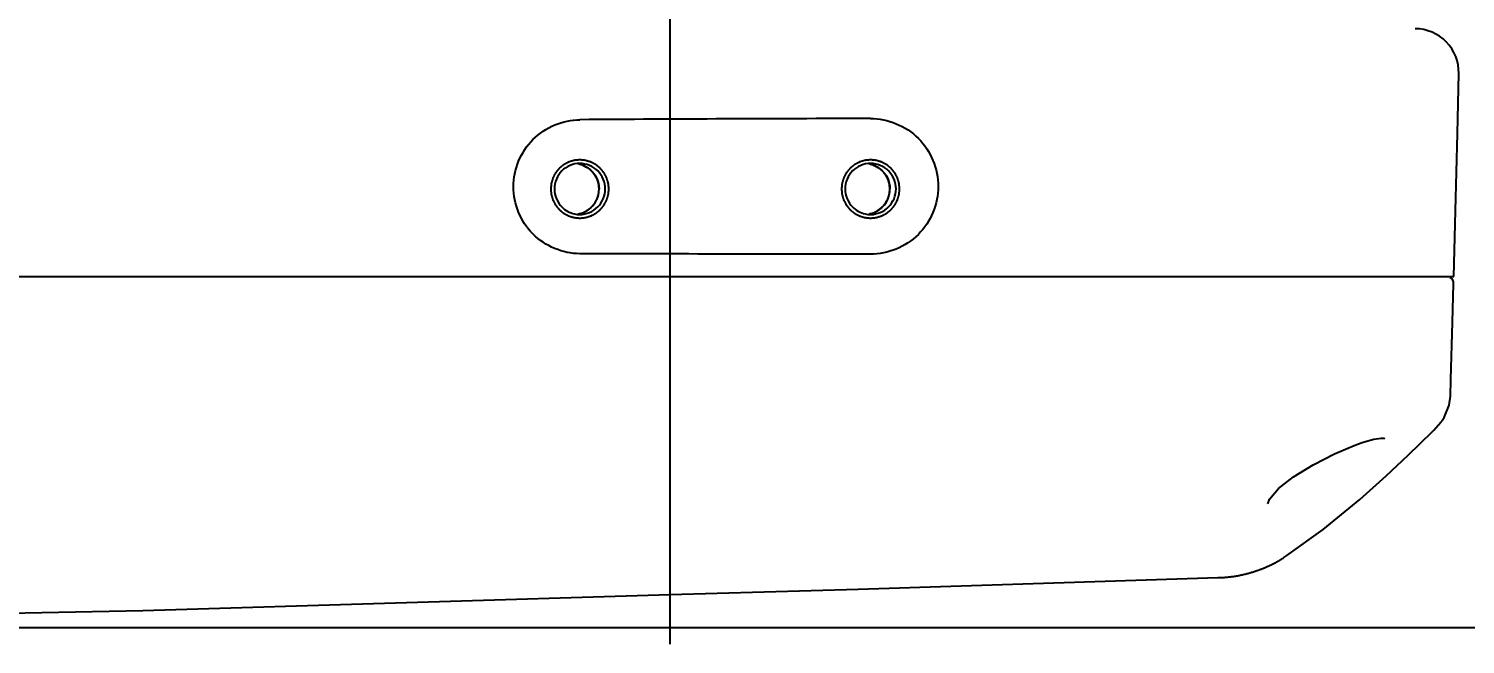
# Model space of a CAD drawing. Header units: millimetres. Extents: x 7426 to 8737, y 124 to 421.
# Drawn here: x 8052.818 to 8057.747, y 175.369 to 177.482 of the extents above; entities that cross this region are included whole.
import ezdxf

# ---------------------------------------------------------------- set-up
doc = ezdxf.new("R2010")
doc.units = ezdxf.units.MM
doc.linetypes.add('CENTER', pattern=[0.6, 0.375, -0.075, 0.075, -0.075])
for name, color, linetype in [('中心线', 7, 'Continuous'), ('外形图', 7, 'Continuous'), ('尺寸标注', 7, 'Continuous')]:
    doc.layers.add(name, color=color, linetype=linetype)
doc.styles.add('微软雅黑', font='msyh.ttc')
doc.dimstyles.new('尺寸标注_1_20比例', dxfattribs={"dimtxt": 2.1, "dimasz": 1.7, "dimexe": 0.5, "dimexo": 0.4, "dimgap": 0.5, "dimtad": 1, "dimdec": 1, "dimlfac": 20, "dimdsep": 46, "dimtxsty": '微软雅黑', "dimcen": 0.09, "dimadec": 0, "dimazin": 0, "dimtp": 0.01, "dimtm": 0.01, "dimtfac": 1, "dimtdec": 1, "dimtofl": 0, "dimtmove": 0, "dimatfit": 3, "dimfxl": 1, "dimtolj": 1, "dimarcsym": 0})

# ---------------------------------------------------------------- blocks, each defined once
blk = doc.blocks.new('*D1229')
at = {"layer": 'Defpoints', "color": 0}
for p in [(8048.9748, 184.8362), (8048.9668, 175.4269), (8067.1194, 175.4269)]:
    blk.add_point(p, dxfattribs=at)
at = {"layer": '尺寸标注', "color": 0, "linetype": 'Continuous', "lineweight": -2}
for p, q in [((8067.1194, 184.8362), (8067.1194, 200.0259)), ((8049.3748, 184.8362), (8067.6194, 184.8362)), ((8067.1194, 183.1362), (8067.1194, 177.1269)), ((8049.3668, 175.4269), (8067.6194, 175.4269))]:
    blk.add_line(p, q, dxfattribs=at)
at = {"layer": '尺寸标注', "color": 0}
for points in [[(8067.4027, 183.1362), (8066.8361, 183.1362), (8067.1194, 184.8362)], [(8066.8361, 177.1269), (8067.4027, 177.1269), (8067.1194, 175.4269)]]:
    blk.add_solid(points, dxfattribs=at)
at = {"layer": '尺寸标注', "color": 0, "insert": (8063.9961, 194.97), "char_height": 2.1, "attachment_point": 2, "rotation": 90, "style": '微软雅黑'}
blk.add_mtext('\\A1;（{\\A1;188.2）}', dxfattribs=at)

msp = doc.modelspace()

# ---------------------------------------------------------------- linework, layer by layer
at = {"layer": '中心线', "color": 7, "linetype": 'CENTER', "ltscale": 20}
msp.add_line((8055.019, 175.3689), (8055.019, 184.8943), dxfattribs=at)
at = {"layer": '外形图', "color": 0, "linetype": 'Continuous'}
for p, q in [((8041.6585, 176.6315), (8056.8754, 176.6315)), ((8056.8754, 176.6315), (8057.7075, 176.6315)), ((8057.6333, 176.0979), (8057.6389, 176.1035)), ((8057.6389, 176.1035), (8057.663, 176.1307)), ((8057.663, 176.1307), (8057.667, 176.1361)), ((8057.667, 176.1361), (8057.6674, 176.1366)), ((8057.6674, 176.1366), (8057.6743, 176.1473)), ((8057.3657, 176.0516), (8057.3891, 176.06)), ((8057.3891, 176.06), (8057.3964, 176.0624)), ((8057.3964, 176.0624), (8057.4328, 176.0728)), ((8057.4671, 176.076), (8057.467, 176.076)), ((8057.4671, 176.076), (8057.4712, 176.0752)), ((8057.5505, 176.0178), (8057.6332, 176.0978)), ((8057.6332, 176.0978), (8057.6333, 176.0979)), ((8057.0691, 175.8514), (8057.0746, 175.8669)), ((8057.1159, 175.6612), (8057.1188, 175.663)), ((8057.1188, 175.663), (8057.1217, 175.6649)), ((8057.1217, 175.6649), (8057.1247, 175.6668)), ((8057.1247, 175.6668), (8057.1277, 175.6688)), ((8057.1277, 175.6688), (8057.131, 175.671)), ((8057.131, 175.671), (8057.1348, 175.6736))]:
    msp.add_line(p, q, dxfattribs=at)
for points in [[(8057.7075, 176.6315), (8057.7134, 176.8568), (8057.7199, 177.1219), (8057.7245, 177.3283)], [(8057.6956, 176.2203), (8057.6973, 176.2773), (8057.7031, 176.4745), (8057.7068, 176.6058)], [(8057.6743, 176.1473), (8057.6916, 176.1899), (8057.6956, 176.2203)], [(8057.4328, 176.0728), (8057.4583, 176.0763), (8057.467, 176.076)], [(8057.0746, 175.8669), (8057.1059, 175.9034), (8057.1578, 175.9438), (8057.2251, 175.9853), (8057.2981, 176.0228), (8057.3657, 176.0516)], [(8057.1347, 175.6736), (8057.2589, 175.7633), (8057.3851, 175.8659), (8057.4754, 175.9465), (8057.5505, 176.0178)], [(8041.2, 175.757), (8042.2832, 175.6245), (8043.6853, 175.5208), (8045.4423, 175.4588), (8047.7639, 175.4304), (8050.7824, 175.437), (8053.2093, 175.485), (8055.019, 175.5396)], [(8056.8973, 175.5975), (8056.9029, 175.5977), (8056.9097, 175.598), (8056.9149, 175.5983), (8056.9193, 175.5985), (8056.9234, 175.5988), (8056.9272, 175.5992), (8056.9309, 175.5995), (8056.9345, 175.5998), (8056.938, 175.6002), (8056.9415, 175.6006), (8056.9449, 175.6011), (8056.9483, 175.6015), (8056.9516, 175.602), (8056.955, 175.6025), (8056.9583, 175.603), (8056.9617, 175.6036), (8056.965, 175.6042), (8056.9683, 175.6048), (8056.9716, 175.6054), (8056.9749, 175.6061), (8056.9782, 175.6068), (8056.9815, 175.6075), (8056.9848, 175.6082), (8056.9881, 175.609), (8056.9914, 175.6098), (8056.9947, 175.6106), (8056.9979, 175.6115), (8057.0012, 175.6123), (8057.0044, 175.6132), (8057.0076, 175.6141), (8057.0107, 175.615), (8057.0138, 175.6159), (8057.0169, 175.6168), (8057.0199, 175.6178), (8057.0229, 175.6187), (8057.0258, 175.6197), (8057.0286, 175.6206), (8057.0314, 175.6216), (8057.0341, 175.6225), (8057.0368, 175.6234), (8057.0394, 175.6244), (8057.0419, 175.6253), (8057.0444, 175.6262), (8057.0469, 175.6272), (8057.0493, 175.6281), (8057.0517, 175.629), (8057.054, 175.63), (8057.0563, 175.6309), (8057.0585, 175.6318), (8057.0607, 175.6328), (8057.0629, 175.6337), (8057.065, 175.6346), (8057.0671, 175.6355), (8057.0692, 175.6364), (8057.0712, 175.6373), (8057.0732, 175.6383), (8057.0751, 175.6392), (8057.077, 175.6401), (8057.0789, 175.641), (8057.0808, 175.6419), (8057.0826, 175.6428), (8057.0844, 175.6436), (8057.0862, 175.6445), (8057.0879, 175.6454), (8057.0897, 175.6463), (8057.0914, 175.6472), (8057.093, 175.6481), (8057.0947, 175.6489), (8057.0963, 175.6498), (8057.0979, 175.6507), (8057.0995, 175.6516), (8057.1011, 175.6524), (8057.1026, 175.6533), (8057.1041, 175.6542), (8057.1056, 175.6551), (8057.1071, 175.6559), (8057.1086, 175.6568), (8057.1101, 175.6577), (8057.1116, 175.6586), (8057.113, 175.6594), (8057.1159, 175.6612)], [(8055.0191, 175.5396), (8055.6642, 175.5585), (8056.3701, 175.5804), (8056.8975, 175.5975)]]:
    msp.add_lwpolyline(points, dxfattribs=at)
for centre, radius, start, end in [((8057.5746, 177.3315), 0.15, 358.7537, 90), ((8056.2381, -81.3035), 258.4774, 90.117875, 90.338896), ((8054.7089, 176.9314), 0.0874, 258.0234, 269.9644), ((8055.7064, 176.9314), 0.0874, 258.0234, 269.9644), ((8057.6818, 176.6065), 0.025, 358.4286, 57.6287)]:
    msp.add_arc(centre, radius, start, end, dxfattribs=at)
for points, knots in [([(8054.709, 176.7094), (8054.6507, 176.7095), (8054.5294, 176.7599), (8054.4575, 176.9394), (8054.5299, 177.1185), (8054.651, 177.1691), (8054.7093, 177.1694)], [0, 0, 0, 0, 0.249703, 0.499957, 0.750252, 1, 1, 1, 1]), ([(8055.7064, 177.1734), (8055.7656, 177.1735), (8055.8892, 177.1227), (8055.9627, 176.9403), (8055.889, 176.7581), (8055.7655, 176.7072), (8055.7063, 176.7073)], [0, 0, 0, 0, 0.24971, 0.499978, 0.750268, 1, 1, 1, 1]), ([(8054.8086, 176.9315), (8054.8084, 176.9331), (8054.8081, 176.9364), (8054.8077, 176.9404), (8054.8074, 176.9437), (8054.8072, 176.9457), (8054.807, 176.9473), (8054.8069, 176.9485), (8054.8068, 176.9495), (8054.8067, 176.9502), (8054.8067, 176.9506), (8054.8067, 176.951), (8054.8066, 176.9512), (8054.8065, 176.9516), (8054.8062, 176.9523), (8054.806, 176.9533), (8054.8056, 176.9545), (8054.8051, 176.956), (8054.8045, 176.958), (8054.8038, 176.9603), (8054.8031, 176.9626), (8054.8026, 176.9646), (8054.8021, 176.9661), (8054.8017, 176.9673), (8054.8014, 176.9683), (8054.8012, 176.969), (8054.8011, 176.9693), (8054.801, 176.9696), (8054.8009, 176.9699), (8054.8007, 176.9703), (8054.8004, 176.9709), (8054.7999, 176.9718), (8054.7993, 176.9729), (8054.7986, 176.9743), (8054.7976, 176.9761), (8054.7965, 176.9783), (8054.7953, 176.9804), (8054.7944, 176.9822), (8054.7936, 176.9836), (8054.793, 176.9847), (8054.7926, 176.9856), (8054.7922, 176.9862), (8054.792, 176.9866), (8054.7919, 176.9869), (8054.7917, 176.9871), (8054.7914, 176.9874), (8054.791, 176.988), (8054.7903, 176.9888), (8054.7895, 176.9898), (8054.7885, 176.991), (8054.7872, 176.9926), (8054.7856, 176.9946), (8054.784, 176.9965), (8054.7827, 176.9981), (8054.7817, 176.9994), (8054.7809, 177.0003), (8054.7803, 177.0011), (8054.7798, 177.0017), (8054.7795, 177.002), (8054.7794, 177.0023), (8054.7791, 177.0024), (8054.7788, 177.0027), (8054.7782, 177.0031), (8054.7775, 177.0038), (8054.7765, 177.0046), (8054.7753, 177.0056), (8054.7737, 177.0069), (8054.7718, 177.0084), (8054.7699, 177.01), (8054.7684, 177.0113), (8054.7671, 177.0123), (8054.7662, 177.0131), (8054.7654, 177.0137), (8054.7648, 177.0142), (8054.7645, 177.0144), (8054.7643, 177.0146), (8054.764, 177.0148), (8054.7637, 177.015), (8054.763, 177.0153), (8054.7622, 177.0158), (8054.7611, 177.0164), (8054.7596, 177.0171), (8054.7579, 177.0181), (8054.7557, 177.0192), (8054.7536, 177.0204), (8054.7518, 177.0214), (8054.7504, 177.0221), (8054.7493, 177.0227), (8054.7484, 177.0232), (8054.7478, 177.0235), (8054.7474, 177.0237), (8054.7471, 177.0239), (8054.7468, 177.0239), (8054.7465, 177.0241), (8054.7458, 177.0243), (8054.7448, 177.0246), (8054.7436, 177.0249), (8054.7421, 177.0254), (8054.7402, 177.026), (8054.7378, 177.0267), (8054.7355, 177.0274), (8054.7336, 177.028), (8054.732, 177.0285), (8054.7308, 177.0288), (8054.7299, 177.0291), (8054.7292, 177.0294), (8054.7288, 177.0295), (8054.7285, 177.0296), (8054.7282, 177.0296), (8054.7278, 177.0296), (8054.7271, 177.0297), (8054.7261, 177.0298), (8054.7248, 177.0299), (8054.7232, 177.0301), (8054.7211, 177.0303), (8054.7187, 177.0305), (8054.7162, 177.0308), (8054.7141, 177.031), (8054.7125, 177.0312), (8054.7113, 177.0313), (8054.7102, 177.0314), (8054.7095, 177.0315), (8054.7091, 177.0315), (8054.7088, 177.0315), (8054.7085, 177.0315), (8054.7081, 177.0315), (8054.7074, 177.0314), (8054.7064, 177.0313), (8054.7052, 177.0312), (8054.7036, 177.031), (8054.7015, 177.0308), (8054.6991, 177.0306), (8054.6967, 177.0303), (8054.6947, 177.0301), (8054.6931, 177.03), (8054.6918, 177.0299), (8054.6908, 177.0298), (8054.6901, 177.0297), (8054.6897, 177.0297), (8054.6894, 177.0296), (8054.6891, 177.0295), (8054.6887, 177.0294), (8054.6881, 177.0292), (8054.6871, 177.0289), (8054.6859, 177.0286), (8054.6844, 177.0281), (8054.6824, 177.0275), (8054.6801, 177.0268), (8054.6778, 177.0261), (8054.6758, 177.0255), (8054.6743, 177.025), (8054.6731, 177.0247), (8054.6721, 177.0244), (8054.6715, 177.0242), (8054.6711, 177.0241), (8054.6708, 177.024), (8054.6705, 177.0238), (8054.6702, 177.0237), (8054.6695, 177.0233), (8054.6686, 177.0228), (8054.6676, 177.0223), (8054.6661, 177.0215), (8054.6643, 177.0205), (8054.6622, 177.0194), (8054.66, 177.0183), (8054.6583, 177.0173), (8054.6568, 177.0165), (8054.6557, 177.016), (8054.6549, 177.0155), (8054.6542, 177.0152), (8054.6539, 177.015), (8054.6536, 177.0148), (8054.6534, 177.0146), (8054.653, 177.0144), (8054.6525, 177.0139), (8054.6517, 177.0133), (8054.6507, 177.0125), (8054.6494, 177.0114), (8054.6478, 177.0101), (8054.6459, 177.0085), (8054.644, 177.007), (8054.6424, 177.0056), (8054.6411, 177.0046), (8054.6402, 177.0038), (8054.6394, 177.0032), (8054.6388, 177.0027), (8054.6385, 177.0024), (8054.6382, 177.0023), (8054.6381, 177.002), (8054.6378, 177.0017), (8054.6374, 177.0011), (8054.6367, 177.0004), (8054.6359, 176.9994), (8054.6349, 176.9982), (8054.6336, 176.9966), (8054.6321, 176.9947), (8054.6305, 176.9928), (8054.6293, 176.9912), (8054.6282, 176.99), (8054.6274, 176.989), (8054.6268, 176.9883), (8054.6264, 176.9877), (8054.6261, 176.9874), (8054.6259, 176.9872), (8054.6258, 176.9869), (8054.6256, 176.9865), (8054.6252, 176.9859), (8054.6248, 176.985), (8054.6242, 176.9839), (8054.6234, 176.9825), (8054.6225, 176.9807), (8054.6213, 176.9786), (8054.6202, 176.9764), (8054.6192, 176.9746), (8054.6184, 176.9732), (8054.6179, 176.9721), (8054.6174, 176.9712), (8054.617, 176.9706), (8054.6169, 176.9702), (8054.6167, 176.97), (8054.6166, 176.9697), (8054.6165, 176.9693), (8054.6163, 176.9686), (8054.616, 176.9676), (8054.6156, 176.9665), (8054.6152, 176.9649), (8054.6146, 176.963), (8054.6139, 176.9606), (8054.6131, 176.9583), (8054.6126, 176.9564), (8054.6121, 176.9548), (8054.6117, 176.9536), (8054.6114, 176.9527), (8054.6112, 176.952), (8054.6111, 176.9516), (8054.611, 176.9513), (8054.611, 176.951), (8054.6109, 176.9506), (8054.6109, 176.9499), (8054.6108, 176.9488), (8054.6106, 176.9476), (8054.6105, 176.9459), (8054.6103, 176.9439), (8054.6099, 176.9406), (8054.6095, 176.9365), (8054.6092, 176.9332), (8054.609, 176.9315)], [0, 0, 0, 0, 0.015625, 0.03125, 0.039062, 0.046875, 0.050781, 0.054688, 0.058594, 0.060547, 0.061523, 0.0625, 0.063477, 0.064453, 0.066406, 0.070312, 0.074219, 0.078125, 0.085938, 0.09375, 0.101562, 0.109375, 0.113281, 0.117188, 0.121094, 0.123047, 0.124023, 0.125, 0.125977, 0.126953, 0.128906, 0.132812, 0.136719, 0.140625, 0.148438, 0.15625, 0.164062, 0.171875, 0.175781, 0.179688, 0.183594, 0.185547, 0.186523, 0.1875, 0.188477, 0.189453, 0.191406, 0.195312, 0.199219, 0.203125, 0.210938, 0.21875, 0.226562, 0.234375, 0.238281, 0.242188, 0.246094, 0.248047, 0.249023, 0.25, 0.250977, 0.251953, 0.253906, 0.257812, 0.261719, 0.265625, 0.273438, 0.28125, 0.289062, 0.296875, 0.300781, 0.304688, 0.308594, 0.310547, 0.311523, 0.3125, 0.313477, 0.314453, 0.316406, 0.320312, 0.324219, 0.328125, 0.335938, 0.34375, 0.351562, 0.359375, 0.363281, 0.367188, 0.371094, 0.373047, 0.374023, 0.375, 0.375977, 0.376953, 0.378906, 0.382812, 0.386719, 0.390625, 0.398438, 0.40625, 0.414062, 0.421875, 0.425781, 0.429688, 0.433594, 0.435547, 0.436523, 0.4375, 0.438477, 0.439453, 0.441406, 0.445312, 0.449219, 0.453125, 0.460938, 0.46875, 0.476562, 0.484375, 0.488281, 0.492188, 0.496094, 0.498047, 0.499023, 0.5, 0.500977, 0.501953, 0.503906, 0.507812, 0.511719, 0.515625, 0.523438, 0.53125, 0.539062, 0.546875, 0.550781, 0.554688, 0.558594, 0.560547, 0.561523, 0.5625, 0.563477, 0.564453, 0.566406, 0.570312, 0.574219, 0.578125, 0.585938, 0.59375, 0.601562, 0.609375, 0.613281, 0.617188, 0.621094, 0.623047, 0.624023, 0.625, 0.625977, 0.626953, 0.628906, 0.632812, 0.636719, 0.640625, 0.648438, 0.65625, 0.664062, 0.671875, 0.675781, 0.679688, 0.683594, 0.685547, 0.686523, 0.6875, 0.688477, 0.689453, 0.691406, 0.695312, 0.699219, 0.703125, 0.710938, 0.71875, 0.726562, 0.734375, 0.738281, 0.742188, 0.746094, 0.748047, 0.749023, 0.75, 0.750977, 0.751953, 0.753906, 0.757812, 0.761719, 0.765625, 0.773438, 0.78125, 0.789062, 0.796875, 0.800781, 0.804688, 0.808594, 0.810547, 0.811523, 0.8125, 0.813477, 0.814453, 0.816406, 0.820312, 0.824219, 0.828125, 0.835938, 0.84375, 0.851562, 0.859375, 0.863281, 0.867188, 0.871094, 0.873047, 0.874023, 0.875, 0.875977, 0.876953, 0.878906, 0.882812, 0.886719, 0.890625, 0.898438, 0.90625, 0.914062, 0.921875, 0.925781, 0.929688, 0.933594, 0.935547, 0.936523, 0.9375, 0.938477, 0.939453, 0.941406, 0.945312, 0.949219, 0.953125, 0.960938, 0.96875, 0.984375, 1, 1, 1, 1]), ([(8054.7752, 176.9315), (8054.775, 176.9328), (8054.7748, 176.9353), (8054.7744, 176.9391), (8054.7741, 176.9422), (8054.7738, 176.9448), (8054.7737, 176.9463), (8054.7736, 176.9475), (8054.7735, 176.9481), (8054.7735, 176.9485), (8054.7735, 176.9488), (8054.7734, 176.9491), (8054.7732, 176.9496), (8054.7729, 176.9507), (8054.7724, 176.9522), (8054.7717, 176.9546), (8054.7709, 176.957), (8054.7702, 176.9595), (8054.7696, 176.9613), (8054.7691, 176.9628), (8054.7688, 176.964), (8054.7685, 176.9648), (8054.7684, 176.9654), (8054.7681, 176.9659), (8054.7675, 176.9669), (8054.7668, 176.9683), (8054.7658, 176.97), (8054.7646, 176.9723), (8054.7631, 176.9751), (8054.7617, 176.9777), (8054.7608, 176.9794), (8054.7603, 176.9802), (8054.7599, 176.981), (8054.7595, 176.9814), (8054.7591, 176.9819), (8054.7586, 176.9825), (8054.7578, 176.9835), (8054.7563, 176.9852), (8054.7543, 176.9876), (8054.7523, 176.99), (8054.7509, 176.9917), (8054.75, 176.9927), (8054.7495, 176.9933), (8054.7491, 176.9938), (8054.7487, 176.9943), (8054.7481, 176.9948), (8054.7474, 176.9954), (8054.7459, 176.9965), (8054.7436, 176.9983), (8054.7412, 177.0003), (8054.7392, 177.0019), (8054.7377, 177.0031), (8054.7365, 177.004), (8054.7356, 177.0047), (8054.7351, 177.0051), (8054.7345, 177.0054), (8054.7338, 177.0058), (8054.7327, 177.0064), (8054.7312, 177.0071), (8054.7295, 177.008), (8054.7272, 177.0091), (8054.7249, 177.0103), (8054.7226, 177.0115), (8054.7212, 177.0122), (8054.7202, 177.0127), (8054.7197, 177.013), (8054.7194, 177.0131), (8054.7191, 177.0132), (8054.7187, 177.0133), (8054.7181, 177.0135), (8054.717, 177.0138), (8054.7155, 177.0142), (8054.713, 177.0149), (8054.7099, 177.0157), (8054.7062, 177.0168), (8054.7037, 177.0175), (8054.7025, 177.0178)], [0, 0, 0, 0, 0.03125, 0.0625, 0.09375, 0.109375, 0.125, 0.132812, 0.136719, 0.140625, 0.142578, 0.144531, 0.148438, 0.15625, 0.171875, 0.1875, 0.21875, 0.234375, 0.25, 0.265625, 0.273438, 0.28125, 0.285156, 0.289062, 0.296875, 0.3125, 0.328125, 0.34375, 0.375, 0.40625, 0.414062, 0.421875, 0.429688, 0.433594, 0.4375, 0.445312, 0.453125, 0.46875, 0.5, 0.53125, 0.546875, 0.554688, 0.5625, 0.566406, 0.570312, 0.578125, 0.585938, 0.59375, 0.625, 0.65625, 0.671875, 0.6875, 0.703125, 0.710938, 0.714844, 0.71875, 0.726562, 0.734375, 0.75, 0.765625, 0.78125, 0.8125, 0.828125, 0.84375, 0.851562, 0.855469, 0.857422, 0.859375, 0.863281, 0.867188, 0.875, 0.890625, 0.90625, 0.9375, 0.96875, 1, 1, 1, 1]), ([(8055.8061, 176.9315), (8055.806, 176.9331), (8055.8057, 176.9364), (8055.8053, 176.9404), (8055.8049, 176.9437), (8055.8048, 176.9457), (8055.8046, 176.9473), (8055.8045, 176.9485), (8055.8044, 176.9495), (8055.8043, 176.9502), (8055.8043, 176.9506), (8055.8043, 176.951), (8055.8041, 176.9512), (8055.804, 176.9516), (8055.8038, 176.9523), (8055.8035, 176.9533), (8055.8032, 176.9545), (8055.8027, 176.956), (8055.8021, 176.958), (8055.8014, 176.9603), (8055.8007, 176.9626), (8055.8001, 176.9646), (8055.7997, 176.9661), (8055.7993, 176.9673), (8055.799, 176.9683), (8055.7988, 176.969), (8055.7987, 176.9693), (8055.7986, 176.9696), (8055.7985, 176.9699), (8055.7983, 176.9703), (8055.7979, 176.9709), (8055.7975, 176.9718), (8055.7969, 176.9729), (8055.7961, 176.9743), (8055.7952, 176.9761), (8055.794, 176.9783), (8055.7929, 176.9804), (8055.7919, 176.9822), (8055.7912, 176.9836), (8055.7906, 176.9847), (8055.7901, 176.9856), (8055.7898, 176.9862), (8055.7896, 176.9866), (8055.7895, 176.9869), (8055.7893, 176.9871), (8055.789, 176.9874), (8055.7886, 176.988), (8055.7879, 176.9888), (8055.7871, 176.9898), (8055.7861, 176.991), (8055.7848, 176.9926), (8055.7832, 176.9946), (8055.7816, 176.9965), (8055.7803, 176.9981), (8055.7793, 176.9994), (8055.7785, 177.0003), (8055.7778, 177.0011), (8055.7774, 177.0017), (8055.7771, 177.002), (8055.7769, 177.0023), (8055.7767, 177.0024), (8055.7764, 177.0027), (8055.7758, 177.0031), (8055.775, 177.0038), (8055.7741, 177.0046), (8055.7728, 177.0056), (8055.7713, 177.0069), (8055.7694, 177.0084), (8055.7675, 177.01), (8055.7659, 177.0113), (8055.7647, 177.0123), (8055.7638, 177.0131), (8055.763, 177.0137), (8055.7624, 177.0142), (8055.7621, 177.0144), (8055.7619, 177.0146), (8055.7616, 177.0148), (8055.7612, 177.015), (8055.7606, 177.0153), (8055.7597, 177.0158), (8055.7587, 177.0164), (8055.7572, 177.0171), (8055.7554, 177.0181), (8055.7533, 177.0192), (8055.7511, 177.0204), (8055.7494, 177.0214), (8055.7479, 177.0221), (8055.7469, 177.0227), (8055.746, 177.0232), (8055.7453, 177.0235), (8055.745, 177.0237), (8055.7447, 177.0239), (8055.7444, 177.0239), (8055.744, 177.0241), (8055.7434, 177.0243), (8055.7424, 177.0246), (8055.7412, 177.0249), (8055.7397, 177.0254), (8055.7377, 177.026), (8055.7354, 177.0267), (8055.7331, 177.0274), (8055.7311, 177.028), (8055.7296, 177.0285), (8055.7284, 177.0288), (8055.7275, 177.0291), (8055.7268, 177.0294), (8055.7264, 177.0295), (8055.7261, 177.0296), (8055.7258, 177.0296), (8055.7254, 177.0296), (8055.7247, 177.0297), (8055.7236, 177.0298), (8055.7224, 177.0299), (8055.7208, 177.0301), (8055.7187, 177.0303), (8055.7162, 177.0305), (8055.7138, 177.0308), (8055.7117, 177.031), (8055.7101, 177.0312), (8055.7088, 177.0313), (8055.7078, 177.0314), (8055.7071, 177.0315), (8055.7067, 177.0315), (8055.7064, 177.0315), (8055.7061, 177.0315), (8055.7057, 177.0315), (8055.705, 177.0314), (8055.704, 177.0313), (8055.7027, 177.0312), (8055.7011, 177.031), (8055.6991, 177.0308), (8055.6967, 177.0306), (8055.6943, 177.0303), (8055.6923, 177.0301), (8055.6906, 177.03), (8055.6894, 177.0299), (8055.6884, 177.0298), (8055.6877, 177.0297), (8055.6873, 177.0297), (8055.687, 177.0296), (8055.6867, 177.0295), (8055.6863, 177.0294), (8055.6856, 177.0292), (8055.6847, 177.0289), (8055.6835, 177.0286), (8055.682, 177.0281), (8055.68, 177.0275), (8055.6777, 177.0268), (8055.6754, 177.0261), (8055.6734, 177.0255), (8055.6719, 177.025), (8055.6707, 177.0247), (8055.6697, 177.0244), (8055.669, 177.0242), (8055.6687, 177.0241), (8055.6684, 177.024), (8055.6681, 177.0238), (8055.6677, 177.0237), (8055.6671, 177.0233), (8055.6662, 177.0228), (8055.6651, 177.0223), (8055.6637, 177.0215), (8055.6619, 177.0205), (8055.6598, 177.0194), (8055.6576, 177.0183), (8055.6558, 177.0173), (8055.6544, 177.0165), (8055.6533, 177.016), (8055.6524, 177.0155), (8055.6518, 177.0152), (8055.6514, 177.015), (8055.6512, 177.0148), (8055.6509, 177.0146), (8055.6506, 177.0144), (8055.6501, 177.0139), (8055.6493, 177.0133), (8055.6483, 177.0125), (8055.647, 177.0114), (8055.6454, 177.0101), (8055.6435, 177.0085), (8055.6416, 177.007), (8055.64, 177.0056), (8055.6387, 177.0046), (8055.6378, 177.0038), (8055.637, 177.0032), (8055.6364, 177.0027), (8055.6361, 177.0024), (8055.6358, 177.0023), (8055.6356, 177.002), (8055.6354, 177.0017), (8055.6349, 177.0011), (8055.6343, 177.0004), (8055.6335, 176.9994), (8055.6325, 176.9982), (8055.6312, 176.9966), (8055.6297, 176.9947), (8055.6281, 176.9928), (8055.6268, 176.9912), (8055.6258, 176.99), (8055.625, 176.989), (8055.6244, 176.9883), (8055.6239, 176.9877), (8055.6237, 176.9874), (8055.6235, 176.9872), (8055.6233, 176.9869), (8055.6231, 176.9865), (8055.6228, 176.9859), (8055.6223, 176.985), (8055.6218, 176.9839), (8055.621, 176.9825), (8055.62, 176.9807), (8055.6189, 176.9786), (8055.6177, 176.9764), (8055.6168, 176.9746), (8055.616, 176.9732), (8055.6154, 176.9721), (8055.615, 176.9712), (8055.6146, 176.9706), (8055.6144, 176.9702), (8055.6143, 176.97), (8055.6142, 176.9697), (8055.6141, 176.9693), (8055.6139, 176.9686), (8055.6136, 176.9676), (8055.6132, 176.9665), (8055.6127, 176.9649), (8055.6121, 176.963), (8055.6114, 176.9606), (8055.6107, 176.9583), (8055.6101, 176.9564), (8055.6097, 176.9548), (8055.6093, 176.9536), (8055.609, 176.9527), (8055.6088, 176.952), (8055.6087, 176.9516), (8055.6086, 176.9513), (8055.6086, 176.951), (8055.6085, 176.9506), (8055.6084, 176.9499), (8055.6083, 176.9488), (8055.6082, 176.9476), (8055.6081, 176.9459), (8055.6079, 176.9439), (8055.6075, 176.9406), (8055.6071, 176.9365), (8055.6068, 176.9332), (8055.6066, 176.9315)], [0, 0, 0, 0, 0.015625, 0.03125, 0.039062, 0.046875, 0.050781, 0.054688, 0.058594, 0.060547, 0.061523, 0.0625, 0.063477, 0.064453, 0.066406, 0.070312, 0.074219, 0.078125, 0.085938, 0.09375, 0.101562, 0.109375, 0.113281, 0.117188, 0.121094, 0.123047, 0.124023, 0.125, 0.125977, 0.126953, 0.128906, 0.132812, 0.136719, 0.140625, 0.148438, 0.15625, 0.164062, 0.171875, 0.175781, 0.179688, 0.183594, 0.185547, 0.186523, 0.1875, 0.188477, 0.189453, 0.191406, 0.195312, 0.199219, 0.203125, 0.210938, 0.21875, 0.226562, 0.234375, 0.238281, 0.242188, 0.246094, 0.248047, 0.249023, 0.25, 0.250977, 0.251953, 0.253906, 0.257812, 0.261719, 0.265625, 0.273438, 0.28125, 0.289062, 0.296875, 0.300781, 0.304688, 0.308594, 0.310547, 0.311523, 0.3125, 0.313477, 0.314453, 0.316406, 0.320312, 0.324219, 0.328125, 0.335938, 0.34375, 0.351562, 0.359375, 0.363281, 0.367188, 0.371094, 0.373047, 0.374023, 0.375, 0.375977, 0.376953, 0.378906, 0.382812, 0.386719, 0.390625, 0.398438, 0.40625, 0.414062, 0.421875, 0.425781, 0.429688, 0.433594, 0.435547, 0.436523, 0.4375, 0.438477, 0.439453, 0.441406, 0.445312, 0.449219, 0.453125, 0.460938, 0.46875, 0.476562, 0.484375, 0.488281, 0.492188, 0.496094, 0.498047, 0.499023, 0.5, 0.500977, 0.501953, 0.503906, 0.507812, 0.511719, 0.515625, 0.523438, 0.53125, 0.539062, 0.546875, 0.550781, 0.554688, 0.558594, 0.560547, 0.561523, 0.5625, 0.563477, 0.564453, 0.566406, 0.570312, 0.574219, 0.578125, 0.585938, 0.59375, 0.601562, 0.609375, 0.613281, 0.617188, 0.621094, 0.623047, 0.624023, 0.625, 0.625977, 0.626953, 0.628906, 0.632812, 0.636719, 0.640625, 0.648438, 0.65625, 0.664062, 0.671875, 0.675781, 0.679688, 0.683594, 0.685547, 0.686523, 0.6875, 0.688477, 0.689453, 0.691406, 0.695312, 0.699219, 0.703125, 0.710938, 0.71875, 0.726562, 0.734375, 0.738281, 0.742188, 0.746094, 0.748047, 0.749023, 0.75, 0.750977, 0.751953, 0.753906, 0.757812, 0.761719, 0.765625, 0.773438, 0.78125, 0.789062, 0.796875, 0.800781, 0.804688, 0.808594, 0.810547, 0.811523, 0.8125, 0.813477, 0.814453, 0.816406, 0.820312, 0.824219, 0.828125, 0.835938, 0.84375, 0.851562, 0.859375, 0.863281, 0.867188, 0.871094, 0.873047, 0.874023, 0.875, 0.875977, 0.876953, 0.878906, 0.882812, 0.886719, 0.890625, 0.898438, 0.90625, 0.914062, 0.921875, 0.925781, 0.929688, 0.933594, 0.935547, 0.936523, 0.9375, 0.938477, 0.939453, 0.941406, 0.945312, 0.949219, 0.953125, 0.960938, 0.96875, 0.984375, 1, 1, 1, 1]), ([(8055.7727, 176.9315), (8055.7726, 176.9328), (8055.7724, 176.9353), (8055.772, 176.9391), (8055.7717, 176.9422), (8055.7714, 176.9448), (8055.7713, 176.9463), (8055.7712, 176.9475), (8055.7711, 176.9481), (8055.771, 176.9485), (8055.771, 176.9488), (8055.7709, 176.9491), (8055.7708, 176.9496), (8055.7704, 176.9507), (8055.77, 176.9522), (8055.7692, 176.9546), (8055.7685, 176.957), (8055.7678, 176.9595), (8055.7672, 176.9613), (8055.7667, 176.9628), (8055.7664, 176.964), (8055.7661, 176.9648), (8055.766, 176.9654), (8055.7656, 176.9659), (8055.7651, 176.9669), (8055.7643, 176.9683), (8055.7634, 176.97), (8055.7622, 176.9723), (8055.7606, 176.9751), (8055.7593, 176.9777), (8055.7583, 176.9794), (8055.7579, 176.9802), (8055.7575, 176.981), (8055.7571, 176.9814), (8055.7567, 176.9819), (8055.7562, 176.9825), (8055.7554, 176.9835), (8055.7539, 176.9852), (8055.7519, 176.9876), (8055.7499, 176.99), (8055.7484, 176.9917), (8055.7476, 176.9927), (8055.7471, 176.9933), (8055.7467, 176.9938), (8055.7463, 176.9943), (8055.7457, 176.9948), (8055.7449, 176.9954), (8055.7434, 176.9965), (8055.7412, 176.9983), (8055.7387, 177.0003), (8055.7368, 177.0019), (8055.7353, 177.0031), (8055.734, 177.004), (8055.7332, 177.0047), (8055.7327, 177.0051), (8055.7321, 177.0054), (8055.7314, 177.0058), (8055.7302, 177.0064), (8055.7288, 177.0071), (8055.7271, 177.008), (8055.7248, 177.0091), (8055.7225, 177.0103), (8055.7202, 177.0115), (8055.7188, 177.0122), (8055.7178, 177.0127), (8055.7173, 177.013), (8055.717, 177.0131), (8055.7167, 177.0132), (8055.7163, 177.0133), (8055.7157, 177.0135), (8055.7146, 177.0138), (8055.713, 177.0142), (8055.7106, 177.0149), (8055.7075, 177.0157), (8055.7038, 177.0168), (8055.7013, 177.0175), (8055.7001, 177.0178)], [0, 0, 0, 0, 0.03125, 0.0625, 0.09375, 0.109375, 0.125, 0.132812, 0.136719, 0.140625, 0.142578, 0.144531, 0.148438, 0.15625, 0.171875, 0.1875, 0.21875, 0.234375, 0.25, 0.265625, 0.273438, 0.28125, 0.285156, 0.289062, 0.296875, 0.3125, 0.328125, 0.34375, 0.375, 0.40625, 0.414062, 0.421875, 0.429688, 0.433594, 0.4375, 0.445312, 0.453125, 0.46875, 0.5, 0.53125, 0.546875, 0.554688, 0.5625, 0.566406, 0.570312, 0.578125, 0.585938, 0.59375, 0.625, 0.65625, 0.671875, 0.6875, 0.703125, 0.710938, 0.714844, 0.71875, 0.726562, 0.734375, 0.75, 0.765625, 0.78125, 0.8125, 0.828125, 0.84375, 0.851562, 0.855469, 0.857422, 0.859375, 0.863281, 0.867188, 0.875, 0.890625, 0.90625, 0.9375, 0.96875, 1, 1, 1, 1]), ([(8054.609, 176.9315), (8054.6092, 176.9299), (8054.6095, 176.9267), (8054.6099, 176.9226), (8054.6102, 176.9194), (8054.6104, 176.9174), (8054.6106, 176.9157), (8054.6107, 176.9145), (8054.6108, 176.9135), (8054.6109, 176.9128), (8054.6109, 176.9124), (8054.6109, 176.9121), (8054.611, 176.9118), (8054.6111, 176.9114), (8054.6114, 176.9107), (8054.6116, 176.9098), (8054.612, 176.9086), (8054.6125, 176.907), (8054.6131, 176.9051), (8054.6138, 176.9028), (8054.6145, 176.9004), (8054.615, 176.8985), (8054.6155, 176.8969), (8054.6159, 176.8958), (8054.6162, 176.8948), (8054.6164, 176.8941), (8054.6165, 176.8937), (8054.6166, 176.8934), (8054.6167, 176.8932), (8054.6169, 176.8928), (8054.6172, 176.8922), (8054.6177, 176.8913), (8054.6183, 176.8902), (8054.619, 176.8888), (8054.62, 176.887), (8054.6211, 176.8848), (8054.6223, 176.8827), (8054.6232, 176.8809), (8054.624, 176.8794), (8054.6246, 176.8783), (8054.625, 176.8774), (8054.6254, 176.8768), (8054.6256, 176.8765), (8054.6257, 176.8762), (8054.6259, 176.876), (8054.6262, 176.8756), (8054.6266, 176.8751), (8054.6273, 176.8743), (8054.6281, 176.8733), (8054.6291, 176.872), (8054.6304, 176.8704), (8054.632, 176.8685), (8054.6336, 176.8666), (8054.6349, 176.865), (8054.6359, 176.8637), (8054.6367, 176.8627), (8054.6373, 176.8619), (8054.6378, 176.8614), (8054.6381, 176.8611), (8054.6383, 176.8608), (8054.6385, 176.8606), (8054.6388, 176.8604), (8054.6394, 176.8599), (8054.6401, 176.8593), (8054.6411, 176.8585), (8054.6423, 176.8575), (8054.6439, 176.8562), (8054.6458, 176.8546), (8054.6477, 176.8531), (8054.6492, 176.8518), (8054.6505, 176.8508), (8054.6514, 176.85), (8054.6522, 176.8493), (8054.6528, 176.8489), (8054.6531, 176.8486), (8054.6533, 176.8484), (8054.6536, 176.8483), (8054.6539, 176.8481), (8054.6546, 176.8478), (8054.6555, 176.8473), (8054.6565, 176.8467), (8054.658, 176.8459), (8054.6597, 176.845), (8054.6619, 176.8438), (8054.664, 176.8427), (8054.6658, 176.8417), (8054.6672, 176.8409), (8054.6683, 176.8404), (8054.6692, 176.8399), (8054.6698, 176.8395), (8054.6702, 176.8394), (8054.6705, 176.8392), (8054.6708, 176.8391), (8054.6711, 176.839), (8054.6718, 176.8388), (8054.6728, 176.8385), (8054.674, 176.8381), (8054.6755, 176.8377), (8054.6774, 176.8371), (8054.6798, 176.8364), (8054.6821, 176.8356), (8054.684, 176.835), (8054.6856, 176.8346), (8054.6868, 176.8342), (8054.6877, 176.8339), (8054.6884, 176.8337), (8054.6888, 176.8336), (8054.6891, 176.8335), (8054.6894, 176.8335), (8054.6898, 176.8334), (8054.6905, 176.8334), (8054.6915, 176.8333), (8054.6928, 176.8331), (8054.6944, 176.833), (8054.6965, 176.8328), (8054.6989, 176.8325), (8054.7014, 176.8323), (8054.7035, 176.8321), (8054.7051, 176.8319), (8054.7063, 176.8318), (8054.7074, 176.8317), (8054.7081, 176.8316), (8054.7085, 176.8316), (8054.7088, 176.8315), (8054.7091, 176.8316), (8054.7095, 176.8316), (8054.7102, 176.8317), (8054.7112, 176.8318), (8054.7124, 176.8319), (8054.714, 176.832), (8054.7161, 176.8322), (8054.7185, 176.8325), (8054.7209, 176.8327), (8054.7229, 176.8329), (8054.7245, 176.8331), (8054.7258, 176.8332), (8054.7268, 176.8333), (8054.7275, 176.8334), (8054.7279, 176.8334), (8054.7282, 176.8334), (8054.7285, 176.8335), (8054.7289, 176.8336), (8054.7295, 176.8338), (8054.7305, 176.8341), (8054.7317, 176.8345), (8054.7332, 176.835), (8054.7352, 176.8355), (8054.7375, 176.8363), (8054.7398, 176.837), (8054.7418, 176.8375), (8054.7433, 176.838), (8054.7445, 176.8384), (8054.7455, 176.8387), (8054.7461, 176.8389), (8054.7465, 176.839), (8054.7468, 176.8391), (8054.7471, 176.8392), (8054.7474, 176.8394), (8054.7481, 176.8397), (8054.749, 176.8402), (8054.75, 176.8408), (8054.7515, 176.8416), (8054.7533, 176.8425), (8054.7554, 176.8437), (8054.7576, 176.8448), (8054.7594, 176.8458), (8054.7608, 176.8465), (8054.7619, 176.8471), (8054.7628, 176.8476), (8054.7634, 176.8479), (8054.7637, 176.8481), (8054.764, 176.8482), (8054.7642, 176.8484), (8054.7646, 176.8487), (8054.7651, 176.8492), (8054.7659, 176.8498), (8054.7669, 176.8506), (8054.7682, 176.8516), (8054.7698, 176.853), (8054.7717, 176.8545), (8054.7736, 176.8561), (8054.7752, 176.8574), (8054.7765, 176.8585), (8054.7774, 176.8592), (8054.7782, 176.8599), (8054.7788, 176.8604), (8054.7791, 176.8606), (8054.7794, 176.8608), (8054.7795, 176.8611), (8054.7798, 176.8614), (8054.7802, 176.8619), (8054.7809, 176.8627), (8054.7817, 176.8636), (8054.7827, 176.8649), (8054.784, 176.8665), (8054.7855, 176.8684), (8054.7871, 176.8702), (8054.7884, 176.8718), (8054.7894, 176.8731), (8054.7902, 176.874), (8054.7908, 176.8748), (8054.7913, 176.8753), (8054.7915, 176.8757), (8054.7917, 176.8759), (8054.7918, 176.8762), (8054.792, 176.8765), (8054.7924, 176.8772), (8054.7928, 176.878), (8054.7934, 176.8791), (8054.7942, 176.8806), (8054.7951, 176.8823), (8054.7963, 176.8845), (8054.7974, 176.8866), (8054.7984, 176.8884), (8054.7992, 176.8899), (8054.7997, 176.8909), (8054.8002, 176.8918), (8054.8006, 176.8925), (8054.8008, 176.8928), (8054.8009, 176.8931), (8054.801, 176.8934), (8054.8011, 176.8938), (8054.8013, 176.8945), (8054.8016, 176.8954), (8054.802, 176.8966), (8054.8024, 176.8982), (8054.803, 176.9001), (8054.8037, 176.9024), (8054.8045, 176.9048), (8054.8051, 176.9067), (8054.8055, 176.9083), (8054.8059, 176.9094), (8054.8062, 176.9104), (8054.8064, 176.9111), (8054.8065, 176.9115), (8054.8066, 176.9118), (8054.8066, 176.9121), (8054.8067, 176.9125), (8054.8067, 176.9132), (8054.8068, 176.9142), (8054.807, 176.9155), (8054.8071, 176.9171), (8054.8073, 176.9192), (8054.8077, 176.9225), (8054.8081, 176.9266), (8054.8084, 176.9299), (8054.8086, 176.9315)], [0, 0, 0, 0, 0.015625, 0.03125, 0.039062, 0.046875, 0.050781, 0.054688, 0.058594, 0.060547, 0.061523, 0.0625, 0.063477, 0.064453, 0.066406, 0.070312, 0.074219, 0.078125, 0.085938, 0.09375, 0.101562, 0.109375, 0.113281, 0.117188, 0.121094, 0.123047, 0.124023, 0.125, 0.125977, 0.126953, 0.128906, 0.132812, 0.136719, 0.140625, 0.148438, 0.15625, 0.164062, 0.171875, 0.175781, 0.179688, 0.183594, 0.185547, 0.186523, 0.1875, 0.188477, 0.189453, 0.191406, 0.195312, 0.199219, 0.203125, 0.210938, 0.21875, 0.226562, 0.234375, 0.238281, 0.242188, 0.246094, 0.248047, 0.249023, 0.25, 0.250977, 0.251953, 0.253906, 0.257812, 0.261719, 0.265625, 0.273438, 0.28125, 0.289062, 0.296875, 0.300781, 0.304688, 0.308594, 0.310547, 0.311523, 0.3125, 0.313477, 0.314453, 0.316406, 0.320312, 0.324219, 0.328125, 0.335938, 0.34375, 0.351562, 0.359375, 0.363281, 0.367188, 0.371094, 0.373047, 0.374023, 0.375, 0.375977, 0.376953, 0.378906, 0.382812, 0.386719, 0.390625, 0.398438, 0.40625, 0.414062, 0.421875, 0.425781, 0.429688, 0.433594, 0.435547, 0.436523, 0.4375, 0.438477, 0.439453, 0.441406, 0.445312, 0.449219, 0.453125, 0.460938, 0.46875, 0.476562, 0.484375, 0.488281, 0.492188, 0.496094, 0.498047, 0.499023, 0.5, 0.500977, 0.501953, 0.503906, 0.507812, 0.511719, 0.515625, 0.523438, 0.53125, 0.539062, 0.546875, 0.550781, 0.554688, 0.558594, 0.560547, 0.561523, 0.5625, 0.563477, 0.564453, 0.566406, 0.570312, 0.574219, 0.578125, 0.585938, 0.59375, 0.601562, 0.609375, 0.613281, 0.617188, 0.621094, 0.623047, 0.624023, 0.625, 0.625977, 0.626953, 0.628906, 0.632812, 0.636719, 0.640625, 0.648438, 0.65625, 0.664062, 0.671875, 0.675781, 0.679688, 0.683594, 0.685547, 0.686523, 0.6875, 0.688477, 0.689453, 0.691406, 0.695312, 0.699219, 0.703125, 0.710938, 0.71875, 0.726562, 0.734375, 0.738281, 0.742188, 0.746094, 0.748047, 0.749023, 0.75, 0.750977, 0.751953, 0.753906, 0.757812, 0.761719, 0.765625, 0.773438, 0.78125, 0.789062, 0.796875, 0.800781, 0.804688, 0.808594, 0.810547, 0.811523, 0.8125, 0.813477, 0.814453, 0.816406, 0.820312, 0.824219, 0.828125, 0.835938, 0.84375, 0.851562, 0.859375, 0.863281, 0.867188, 0.871094, 0.873047, 0.874023, 0.875, 0.875977, 0.876953, 0.878906, 0.882812, 0.886719, 0.890625, 0.898438, 0.90625, 0.914062, 0.921875, 0.925781, 0.929688, 0.933594, 0.935547, 0.936523, 0.9375, 0.938477, 0.939453, 0.941406, 0.945312, 0.949219, 0.953125, 0.960938, 0.96875, 0.984375, 1, 1, 1, 1]), ([(8054.7025, 176.8453), (8054.7037, 176.8456), (8054.7062, 176.8463), (8054.7098, 176.8473), (8054.7129, 176.8481), (8054.7153, 176.8488), (8054.7168, 176.8492), (8054.7179, 176.8495), (8054.7185, 176.8497), (8054.7189, 176.8498), (8054.7192, 176.8498), (8054.7195, 176.85), (8054.72, 176.8502), (8054.721, 176.8507), (8054.7224, 176.8515), (8054.7246, 176.8526), (8054.7269, 176.8537), (8054.7291, 176.8549), (8054.7308, 176.8557), (8054.7322, 176.8564), (8054.7334, 176.857), (8054.7341, 176.8574), (8054.7347, 176.8576), (8054.7352, 176.858), (8054.736, 176.8587), (8054.7373, 176.8597), (8054.7388, 176.8609), (8054.7408, 176.8625), (8054.7434, 176.8645), (8054.7456, 176.8663), (8054.7472, 176.8675), (8054.7479, 176.8681), (8054.7486, 176.8686), (8054.749, 176.8691), (8054.7494, 176.8696), (8054.7499, 176.8702), (8054.7507, 176.8712), (8054.7521, 176.8729), (8054.7542, 176.8753), (8054.7562, 176.8777), (8054.7576, 176.8794), (8054.7585, 176.8803), (8054.759, 176.881), (8054.7594, 176.8814), (8054.7598, 176.8819), (8054.7602, 176.8826), (8054.7606, 176.8834), (8054.7615, 176.8851), (8054.7629, 176.8876), (8054.7644, 176.8904), (8054.7656, 176.8926), (8054.7666, 176.8943), (8054.7673, 176.8957), (8054.7679, 176.8966), (8054.7682, 176.8972), (8054.7683, 176.8978), (8054.7686, 176.8986), (8054.769, 176.8998), (8054.7694, 176.9013), (8054.77, 176.9032), (8054.7708, 176.9057), (8054.7716, 176.9081), (8054.7723, 176.9106), (8054.7728, 176.9121), (8054.7731, 176.9132), (8054.7733, 176.9137), (8054.7734, 176.914), (8054.7734, 176.9144), (8054.7735, 176.9148), (8054.7735, 176.9154), (8054.7736, 176.9165), (8054.7738, 176.9181), (8054.7741, 176.9207), (8054.7744, 176.9239), (8054.7748, 176.9277), (8054.775, 176.9303), (8054.7752, 176.9315)], [0, 0, 0, 0, 0.03125, 0.0625, 0.09375, 0.109375, 0.125, 0.132812, 0.136719, 0.140625, 0.142578, 0.144531, 0.148438, 0.15625, 0.171875, 0.1875, 0.21875, 0.234375, 0.25, 0.265625, 0.273438, 0.28125, 0.285156, 0.289062, 0.296875, 0.3125, 0.328125, 0.34375, 0.375, 0.40625, 0.414062, 0.421875, 0.429688, 0.433594, 0.4375, 0.445312, 0.453125, 0.46875, 0.5, 0.53125, 0.546875, 0.554688, 0.5625, 0.566406, 0.570312, 0.578125, 0.585938, 0.59375, 0.625, 0.65625, 0.671875, 0.6875, 0.703125, 0.710938, 0.714844, 0.71875, 0.726562, 0.734375, 0.75, 0.765625, 0.78125, 0.8125, 0.828125, 0.84375, 0.851562, 0.855469, 0.857422, 0.859375, 0.863281, 0.867188, 0.875, 0.890625, 0.90625, 0.9375, 0.96875, 1, 1, 1, 1]), ([(8055.6066, 176.9315), (8055.6068, 176.9299), (8055.6071, 176.9267), (8055.6075, 176.9226), (8055.6078, 176.9194), (8055.608, 176.9174), (8055.6082, 176.9157), (8055.6083, 176.9145), (8055.6084, 176.9135), (8055.6084, 176.9128), (8055.6085, 176.9124), (8055.6085, 176.9121), (8055.6086, 176.9118), (8055.6087, 176.9114), (8055.6089, 176.9107), (8055.6092, 176.9098), (8055.6096, 176.9086), (8055.61, 176.907), (8055.6106, 176.9051), (8055.6113, 176.9028), (8055.612, 176.9004), (8055.6126, 176.8985), (8055.6131, 176.8969), (8055.6134, 176.8958), (8055.6137, 176.8948), (8055.6139, 176.8941), (8055.6141, 176.8937), (8055.6141, 176.8934), (8055.6143, 176.8932), (8055.6145, 176.8928), (8055.6148, 176.8922), (8055.6153, 176.8913), (8055.6159, 176.8902), (8055.6166, 176.8888), (8055.6176, 176.887), (8055.6187, 176.8848), (8055.6199, 176.8827), (8055.6208, 176.8809), (8055.6216, 176.8794), (8055.6221, 176.8783), (8055.6226, 176.8774), (8055.623, 176.8768), (8055.6231, 176.8765), (8055.6233, 176.8762), (8055.6235, 176.876), (8055.6237, 176.8756), (8055.6242, 176.8751), (8055.6249, 176.8743), (8055.6256, 176.8733), (8055.6267, 176.872), (8055.628, 176.8704), (8055.6296, 176.8685), (8055.6311, 176.8666), (8055.6324, 176.865), (8055.6335, 176.8637), (8055.6343, 176.8627), (8055.6349, 176.8619), (8055.6354, 176.8614), (8055.6356, 176.8611), (8055.6358, 176.8608), (8055.6361, 176.8606), (8055.6364, 176.8604), (8055.6369, 176.8599), (8055.6377, 176.8593), (8055.6387, 176.8585), (8055.6399, 176.8575), (8055.6415, 176.8562), (8055.6434, 176.8546), (8055.6452, 176.8531), (8055.6468, 176.8518), (8055.6481, 176.8508), (8055.649, 176.85), (8055.6498, 176.8493), (8055.6503, 176.8489), (8055.6507, 176.8486), (8055.6509, 176.8484), (8055.6512, 176.8483), (8055.6515, 176.8481), (8055.6521, 176.8478), (8055.653, 176.8473), (8055.6541, 176.8467), (8055.6555, 176.8459), (8055.6573, 176.845), (8055.6595, 176.8438), (8055.6616, 176.8427), (8055.6634, 176.8417), (8055.6648, 176.8409), (8055.6659, 176.8404), (8055.6668, 176.8399), (8055.6674, 176.8395), (8055.6678, 176.8394), (8055.668, 176.8392), (8055.6683, 176.8391), (8055.6687, 176.839), (8055.6694, 176.8388), (8055.6704, 176.8385), (8055.6715, 176.8381), (8055.6731, 176.8377), (8055.675, 176.8371), (8055.6774, 176.8364), (8055.6797, 176.8356), (8055.6816, 176.835), (8055.6832, 176.8346), (8055.6843, 176.8342), (8055.6853, 176.8339), (8055.686, 176.8337), (8055.6864, 176.8336), (8055.6867, 176.8335), (8055.687, 176.8335), (8055.6874, 176.8334), (8055.6881, 176.8334), (8055.6891, 176.8333), (8055.6904, 176.8331), (8055.692, 176.833), (8055.6941, 176.8328), (8055.6965, 176.8325), (8055.699, 176.8323), (8055.701, 176.8321), (8055.7027, 176.8319), (8055.7039, 176.8318), (8055.7049, 176.8317), (8055.7057, 176.8316), (8055.7061, 176.8316), (8055.7064, 176.8315), (8055.7067, 176.8316), (8055.7071, 176.8316), (8055.7078, 176.8317), (8055.7088, 176.8318), (8055.71, 176.8319), (8055.7116, 176.832), (8055.7136, 176.8322), (8055.7161, 176.8325), (8055.7185, 176.8327), (8055.7205, 176.8329), (8055.7221, 176.8331), (8055.7233, 176.8332), (8055.7243, 176.8333), (8055.725, 176.8334), (8055.7255, 176.8334), (8055.7258, 176.8334), (8055.726, 176.8335), (8055.7264, 176.8336), (8055.7271, 176.8338), (8055.7281, 176.8341), (8055.7292, 176.8345), (8055.7308, 176.835), (8055.7327, 176.8355), (8055.7351, 176.8363), (8055.7374, 176.837), (8055.7393, 176.8375), (8055.7409, 176.838), (8055.7421, 176.8384), (8055.743, 176.8387), (8055.7437, 176.8389), (8055.7441, 176.839), (8055.7444, 176.8391), (8055.7447, 176.8392), (8055.745, 176.8394), (8055.7456, 176.8397), (8055.7465, 176.8402), (8055.7476, 176.8408), (8055.749, 176.8416), (8055.7508, 176.8425), (8055.753, 176.8437), (8055.7551, 176.8448), (8055.7569, 176.8458), (8055.7584, 176.8465), (8055.7594, 176.8471), (8055.7603, 176.8476), (8055.761, 176.8479), (8055.7613, 176.8481), (8055.7616, 176.8482), (8055.7618, 176.8484), (8055.7621, 176.8487), (8055.7627, 176.8492), (8055.7635, 176.8498), (8055.7645, 176.8506), (8055.7657, 176.8516), (8055.7673, 176.853), (8055.7693, 176.8545), (8055.7712, 176.8561), (8055.7728, 176.8574), (8055.774, 176.8585), (8055.775, 176.8592), (8055.7758, 176.8599), (8055.7764, 176.8604), (8055.7767, 176.8606), (8055.7769, 176.8608), (8055.7771, 176.8611), (8055.7774, 176.8614), (8055.7778, 176.8619), (8055.7785, 176.8627), (8055.7792, 176.8636), (8055.7803, 176.8649), (8055.7816, 176.8665), (8055.7831, 176.8684), (8055.7846, 176.8702), (8055.7859, 176.8718), (8055.787, 176.8731), (8055.7877, 176.874), (8055.7884, 176.8748), (8055.7888, 176.8753), (8055.7891, 176.8757), (8055.7893, 176.8759), (8055.7894, 176.8762), (8055.7896, 176.8765), (8055.7899, 176.8772), (8055.7904, 176.878), (8055.791, 176.8791), (8055.7918, 176.8806), (8055.7927, 176.8823), (8055.7939, 176.8845), (8055.795, 176.8866), (8055.796, 176.8884), (8055.7968, 176.8899), (8055.7973, 176.8909), (8055.7978, 176.8918), (8055.7981, 176.8925), (8055.7983, 176.8928), (8055.7985, 176.8931), (8055.7986, 176.8934), (8055.7987, 176.8938), (8055.7989, 176.8945), (8055.7992, 176.8954), (8055.7995, 176.8966), (8055.8, 176.8982), (8055.8006, 176.9001), (8055.8013, 176.9024), (8055.802, 176.9048), (8055.8026, 176.9067), (8055.8031, 176.9083), (8055.8035, 176.9094), (8055.8038, 176.9104), (8055.804, 176.9111), (8055.8041, 176.9115), (8055.8042, 176.9118), (8055.8042, 176.9121), (8055.8042, 176.9125), (8055.8043, 176.9132), (8055.8044, 176.9142), (8055.8045, 176.9155), (8055.8047, 176.9171), (8055.8049, 176.9192), (8055.8052, 176.9225), (8055.8056, 176.9266), (8055.806, 176.9299), (8055.8061, 176.9315)], [0, 0, 0, 0, 0.015625, 0.03125, 0.039062, 0.046875, 0.050781, 0.054688, 0.058594, 0.060547, 0.061523, 0.0625, 0.063477, 0.064453, 0.066406, 0.070312, 0.074219, 0.078125, 0.085938, 0.09375, 0.101562, 0.109375, 0.113281, 0.117188, 0.121094, 0.123047, 0.124023, 0.125, 0.125977, 0.126953, 0.128906, 0.132812, 0.136719, 0.140625, 0.148438, 0.15625, 0.164062, 0.171875, 0.175781, 0.179688, 0.183594, 0.185547, 0.186523, 0.1875, 0.188477, 0.189453, 0.191406, 0.195312, 0.199219, 0.203125, 0.210938, 0.21875, 0.226562, 0.234375, 0.238281, 0.242188, 0.246094, 0.248047, 0.249023, 0.25, 0.250977, 0.251953, 0.253906, 0.257812, 0.261719, 0.265625, 0.273438, 0.28125, 0.289062, 0.296875, 0.300781, 0.304688, 0.308594, 0.310547, 0.311523, 0.3125, 0.313477, 0.314453, 0.316406, 0.320312, 0.324219, 0.328125, 0.335938, 0.34375, 0.351562, 0.359375, 0.363281, 0.367188, 0.371094, 0.373047, 0.374023, 0.375, 0.375977, 0.376953, 0.378906, 0.382812, 0.386719, 0.390625, 0.398438, 0.40625, 0.414062, 0.421875, 0.425781, 0.429688, 0.433594, 0.435547, 0.436523, 0.4375, 0.438477, 0.439453, 0.441406, 0.445312, 0.449219, 0.453125, 0.460938, 0.46875, 0.476562, 0.484375, 0.488281, 0.492188, 0.496094, 0.498047, 0.499023, 0.5, 0.500977, 0.501953, 0.503906, 0.507812, 0.511719, 0.515625, 0.523438, 0.53125, 0.539062, 0.546875, 0.550781, 0.554688, 0.558594, 0.560547, 0.561523, 0.5625, 0.563477, 0.564453, 0.566406, 0.570312, 0.574219, 0.578125, 0.585938, 0.59375, 0.601562, 0.609375, 0.613281, 0.617188, 0.621094, 0.623047, 0.624023, 0.625, 0.625977, 0.626953, 0.628906, 0.632812, 0.636719, 0.640625, 0.648438, 0.65625, 0.664062, 0.671875, 0.675781, 0.679688, 0.683594, 0.685547, 0.686523, 0.6875, 0.688477, 0.689453, 0.691406, 0.695312, 0.699219, 0.703125, 0.710938, 0.71875, 0.726562, 0.734375, 0.738281, 0.742188, 0.746094, 0.748047, 0.749023, 0.75, 0.750977, 0.751953, 0.753906, 0.757812, 0.761719, 0.765625, 0.773438, 0.78125, 0.789062, 0.796875, 0.800781, 0.804688, 0.808594, 0.810547, 0.811523, 0.8125, 0.813477, 0.814453, 0.816406, 0.820312, 0.824219, 0.828125, 0.835938, 0.84375, 0.851562, 0.859375, 0.863281, 0.867188, 0.871094, 0.873047, 0.874023, 0.875, 0.875977, 0.876953, 0.878906, 0.882812, 0.886719, 0.890625, 0.898438, 0.90625, 0.914062, 0.921875, 0.925781, 0.929688, 0.933594, 0.935547, 0.936523, 0.9375, 0.938477, 0.939453, 0.941406, 0.945312, 0.949219, 0.953125, 0.960938, 0.96875, 0.984375, 1, 1, 1, 1]), ([(8055.7001, 176.8453), (8055.7013, 176.8456), (8055.7037, 176.8463), (8055.7074, 176.8473), (8055.7104, 176.8481), (8055.7129, 176.8488), (8055.7144, 176.8492), (8055.7155, 176.8495), (8055.7161, 176.8497), (8055.7165, 176.8498), (8055.7168, 176.8498), (8055.7171, 176.85), (8055.7175, 176.8502), (8055.7185, 176.8507), (8055.7199, 176.8515), (8055.7222, 176.8526), (8055.7245, 176.8537), (8055.7267, 176.8549), (8055.7284, 176.8557), (8055.7298, 176.8564), (8055.731, 176.857), (8055.7317, 176.8574), (8055.7322, 176.8576), (8055.7327, 176.858), (8055.7336, 176.8587), (8055.7349, 176.8597), (8055.7364, 176.8609), (8055.7384, 176.8625), (8055.7409, 176.8645), (8055.7432, 176.8663), (8055.7447, 176.8675), (8055.7455, 176.8681), (8055.7461, 176.8686), (8055.7465, 176.8691), (8055.7469, 176.8696), (8055.7475, 176.8702), (8055.7483, 176.8712), (8055.7497, 176.8729), (8055.7517, 176.8753), (8055.7538, 176.8777), (8055.7552, 176.8794), (8055.756, 176.8803), (8055.7565, 176.881), (8055.7569, 176.8814), (8055.7574, 176.8819), (8055.7577, 176.8826), (8055.7582, 176.8834), (8055.7591, 176.8851), (8055.7605, 176.8876), (8055.762, 176.8904), (8055.7632, 176.8926), (8055.7641, 176.8943), (8055.7649, 176.8957), (8055.7654, 176.8966), (8055.7657, 176.8972), (8055.7659, 176.8978), (8055.7662, 176.8986), (8055.7665, 176.8998), (8055.767, 176.9013), (8055.7676, 176.9032), (8055.7684, 176.9057), (8055.7691, 176.9081), (8055.7699, 176.9106), (8055.7704, 176.9121), (8055.7707, 176.9132), (8055.7709, 176.9137), (8055.771, 176.914), (8055.771, 176.9144), (8055.771, 176.9148), (8055.7711, 176.9154), (8055.7712, 176.9165), (8055.7714, 176.9181), (8055.7716, 176.9207), (8055.772, 176.9239), (8055.7724, 176.9277), (8055.7726, 176.9303), (8055.7727, 176.9315)], [0, 0, 0, 0, 0.03125, 0.0625, 0.09375, 0.109375, 0.125, 0.132812, 0.136719, 0.140625, 0.142578, 0.144531, 0.148438, 0.15625, 0.171875, 0.1875, 0.21875, 0.234375, 0.25, 0.265625, 0.273438, 0.28125, 0.285156, 0.289062, 0.296875, 0.3125, 0.328125, 0.34375, 0.375, 0.40625, 0.414062, 0.421875, 0.429688, 0.433594, 0.4375, 0.445312, 0.453125, 0.46875, 0.5, 0.53125, 0.546875, 0.554688, 0.5625, 0.566406, 0.570312, 0.578125, 0.585938, 0.59375, 0.625, 0.65625, 0.671875, 0.6875, 0.703125, 0.710938, 0.714844, 0.71875, 0.726562, 0.734375, 0.75, 0.765625, 0.78125, 0.8125, 0.828125, 0.84375, 0.851562, 0.855469, 0.857422, 0.859375, 0.863281, 0.867188, 0.875, 0.890625, 0.90625, 0.9375, 0.96875, 1, 1, 1, 1])]:
    msp.add_open_spline(points, degree=3, knots=knots, dxfattribs=at)
for points in [[(8054.6471, 176.9934), (8054.6313, 176.9776), (8054.6215, 176.9538), (8054.6215, 176.9315)], [(8054.6754, 177.0124), (8054.6649, 177.008), (8054.6551, 177.0014), (8054.6471, 176.9934)], [(8054.7088, 177.019), (8054.6974, 177.019), (8054.6859, 177.0167), (8054.6754, 177.0124)], [(8054.7073, 177.0168), (8054.7319, 177.0112), (8054.7556, 176.9923), (8054.7665, 176.9695)], [(8054.7705, 176.9934), (8054.7548, 177.0092), (8054.7311, 177.019), (8054.7088, 177.019)], [(8054.7961, 176.9315), (8054.7961, 176.9538), (8054.7863, 176.9776), (8054.7705, 176.9934)], [(8055.6447, 176.9934), (8055.6289, 176.9776), (8055.6191, 176.9538), (8055.6191, 176.9315)], [(8055.673, 177.0124), (8055.6625, 177.008), (8055.6527, 177.0014), (8055.6447, 176.9934)], [(8055.7064, 177.019), (8055.695, 177.019), (8055.6835, 177.0167), (8055.673, 177.0124)], [(8055.7049, 177.0168), (8055.7295, 177.0112), (8055.7532, 176.9923), (8055.7641, 176.9695)], [(8055.7681, 176.9934), (8055.7524, 177.0092), (8055.7287, 177.019), (8055.7064, 177.019)], [(8055.7937, 176.9315), (8055.7937, 176.9538), (8055.7839, 176.9776), (8055.7681, 176.9934)], [(8054.7665, 176.9695), (8054.7721, 176.9578), (8054.7752, 176.9445), (8054.7752, 176.9315)], [(8055.7641, 176.9695), (8055.7697, 176.9578), (8055.7727, 176.9445), (8055.7727, 176.9315)], [(8054.6215, 176.9315), (8054.6215, 176.9092), (8054.6313, 176.8855), (8054.6471, 176.8697)], [(8054.7073, 176.8462), (8054.7319, 176.8519), (8054.7556, 176.8708), (8054.7665, 176.8936)], [(8054.7665, 176.8936), (8054.7721, 176.9053), (8054.7752, 176.9186), (8054.7752, 176.9315)], [(8054.7705, 176.8697), (8054.7863, 176.8855), (8054.7961, 176.9092), (8054.7961, 176.9315)], [(8055.6191, 176.9315), (8055.6191, 176.9092), (8055.6289, 176.8855), (8055.6447, 176.8697)], [(8055.7049, 176.8462), (8055.7295, 176.8519), (8055.7532, 176.8708), (8055.7641, 176.8936)], [(8055.7641, 176.8936), (8055.7697, 176.9053), (8055.7727, 176.9186), (8055.7727, 176.9315)], [(8055.7681, 176.8697), (8055.7839, 176.8855), (8055.7937, 176.9092), (8055.7937, 176.9315)], [(8054.6471, 176.8697), (8054.6588, 176.8579), (8054.6745, 176.8494), (8054.6907, 176.8459)], [(8054.7088, 176.844), (8054.7311, 176.844), (8054.7548, 176.8539), (8054.7705, 176.8697)], [(8055.6447, 176.8697), (8055.6564, 176.8579), (8055.6721, 176.8494), (8055.6883, 176.8459)], [(8055.7064, 176.844), (8055.7287, 176.844), (8055.7524, 176.8539), (8055.7681, 176.8697)], [(8055.7063, 176.7073), (8055.3738, 176.7076), (8055.0414, 176.7084), (8054.709, 176.7094)]]:
    msp.add_open_spline(points, degree=3, dxfattribs=at)

# ---------------------------------------------------------------- dimensions: what is measured, and where the dimension line sits
at = {"layer": '尺寸标注', "color": 0, "linetype": 'Continuous'}
dim = msp.add_linear_dim(base=(8067.1194, 175.4269), p1=(8048.9748, 184.8362), p2=(8048.9668, 175.4269), angle=270, text='（{\\A1;188.2）}', dimstyle='尺寸标注_1_20比例', dxfattribs=at)
dim.commit()
dim.dimension.update_dxf_attribs({"geometry": '*D1229', "text_midpoint": (8067.1194, 194.97), "dimtype": 160})

doc.saveas('drawing.dxf')
